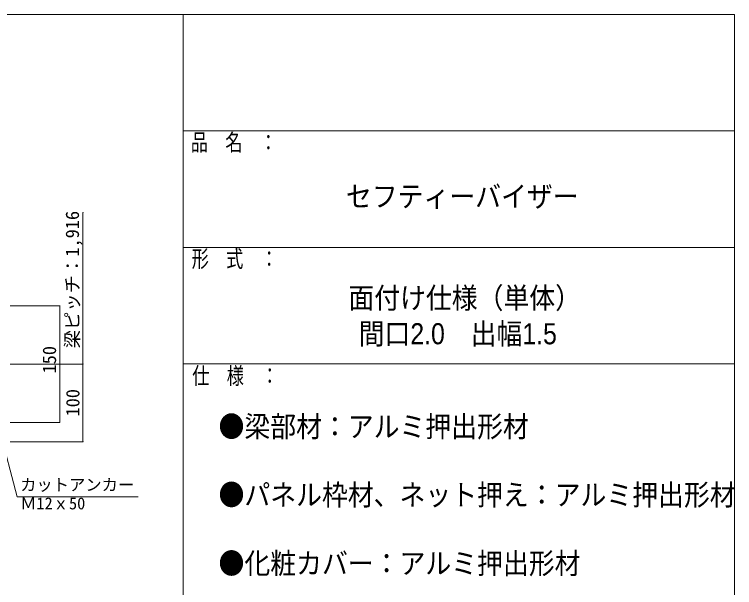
# Model space of a CAD drawing. Units: millimetres, scale not verified, with parts at other scales. Extents: x -10001 to 9999, y -6925 to 6925.
# Drawn here: x 5362 to 9999, y 3236 to 6925 of the extents above; entities that cross this region are included whole.
import ezdxf
from ezdxf.enums import TextEntityAlignment as Align

# ---------------------------------------------------------------- set-up
doc = ezdxf.new("R2010")
doc.units = ezdxf.units.MM
doc.header["$LTSCALE"] = 50
for name, color, linetype, lineweight in [('0-0_8図面枠', 5, 'Continuous', 9), ('1-0_1-8', 4, 'Continuous', 9), ('1-2_2-8', 3, 'Continuous', 9), ('1-8_2-7', 7, 'Continuous', 9), ('1-A_1-7', 7, 'Continuous', 9)]:
    doc.layers.add(name, color=color, linetype=linetype, lineweight=lineweight)
doc.layers.add('0-1_8図面枠文字', color=3, linetype='Continuous')
doc.styles.add('ＭＳ ゴシック', font='')
doc.styles.add('ＭＳ Ｐゴシック', font='')
doc.styles.get('ＭＳ ゴシック').set_extended_font_data('MS Gothic')
doc.styles.get('ＭＳ Ｐゴシック').set_extended_font_data('MS PGothic')

msp = doc.modelspace()

# ---------------------------------------------------------------- linework, layer by layer
at = {"layer": '0-0_8図面枠'}
for p, q in [((6449.42, 6925.14), (6449.42, -6924.86)), ((6449.42, 6175.14), (9999.42, 6175.14)), ((6449.42, 5425.14), (9999.42, 5425.14)), ((6449.42, 4675.14), (9999.42, 4675.14))]:
    msp.add_line(p, q, dxfattribs=at)
msp.add_lwpolyline([(-10000.58, -6924.86), (9999.42, -6924.86), (9999.42, 6925.14), (-10000.58, 6925.14)], close=True, dxfattribs=at)
at = {"layer": '1-2_2-8'}
for p, q in [((5263.03, 4252.19), (5378.95, 3819.54)), ((5378.95, 3819.54), (6158.38, 3819.54))]:
    msp.add_line(p, q, dxfattribs=at)
at = {"layer": '1-8_2-7', "color": 3}
for p, q in [((5803.64, 4674.09), (5803.64, 5649.4)), ((5653.64, 5049.09), (5334.11, 5049.09)), ((5653.64, 5049.09), (5653.64, 4299.09)), ((5766.14, 4674.09), (5334.11, 4674.09)), ((5803.64, 4674.09), (5334.11, 4674.09)), ((5803.64, 4674.09), (5803.64, 4174.09)), ((5653.64, 4299.09), (5334.11, 4299.09)), ((5803.64, 4174.09), (5334.11, 4174.09))]:
    msp.add_line(p, q, dxfattribs=at)
at = {"layer": '1-8_2-7'}
for points in [[(5799.64, 5649.4), (5800.56, 5651.95), (5803.64, 5649.4)], [(5799.64, 5649.4), (5800.27, 5651.55), (5800.56, 5651.95)], [(5799.64, 5649.4), (5800.02, 5651.11), (5800.27, 5651.55)], [(5799.64, 5649.4), (5799.84, 5650.64), (5800.02, 5651.11)], [(5799.64, 5649.4), (5799.71, 5650.15), (5799.84, 5650.64)], [(5799.64, 5649.4), (5799.65, 5649.65), (5799.71, 5650.15)], [(5803.64, 5645.4), (5799.64, 5649.4), (5803.64, 5649.4)], [(5803.39, 5645.41), (5799.64, 5649.4), (5803.64, 5645.4)], [(5803.39, 5645.41), (5799.68, 5648.9), (5799.64, 5649.4)], [(5802.89, 5645.47), (5799.68, 5648.9), (5803.39, 5645.41)], [(5802.89, 5645.47), (5799.77, 5648.41), (5799.68, 5648.9)], [(5802.41, 5645.6), (5799.77, 5648.41), (5802.89, 5645.47)], [(5802.41, 5645.6), (5799.92, 5647.93), (5799.77, 5648.41)], [(5801.94, 5645.78), (5799.92, 5647.93), (5802.41, 5645.6)], [(5801.94, 5645.78), (5800.14, 5647.48), (5799.92, 5647.93)], [(5801.5, 5646.03), (5800.14, 5647.48), (5801.94, 5645.78)], [(5801.5, 5646.03), (5800.41, 5647.05), (5800.14, 5647.48)], [(5801.09, 5646.32), (5800.41, 5647.05), (5801.5, 5646.03)], [(5801.09, 5646.32), (5800.73, 5646.67), (5800.41, 5647.05)], [(5803.64, 5649.4), (5800.56, 5651.95), (5800.91, 5652.32)], [(5803.64, 5649.4), (5800.91, 5652.32), (5801.29, 5652.64)], [(5803.64, 5649.4), (5801.29, 5652.64), (5801.72, 5652.91)], [(5803.64, 5649.4), (5801.72, 5652.91), (5802.17, 5653.12)], [(5803.64, 5649.4), (5802.17, 5653.12), (5802.65, 5653.28)], [(5803.64, 5649.4), (5802.65, 5653.28), (5803.14, 5653.37)], [(5803.64, 5649.4), (5803.14, 5653.37), (5803.64, 5653.4)], [(5807.64, 5649.4), (5803.64, 5653.4), (5803.9, 5653.4)], [(5803.64, 5649.4), (5803.64, 5653.4), (5807.64, 5649.4)], [(5807.64, 5649.15), (5803.64, 5649.4), (5807.64, 5649.4)], [(5807.57, 5648.65), (5803.64, 5649.4), (5807.64, 5649.15)], [(5807.45, 5648.17), (5803.64, 5649.4), (5807.57, 5648.65)], [(5807.26, 5647.7), (5803.64, 5649.4), (5807.45, 5648.17)], [(5807.02, 5647.26), (5803.64, 5649.4), (5807.26, 5647.7)], [(5806.73, 5646.85), (5803.64, 5649.4), (5807.02, 5647.26)], [(5806.38, 5646.49), (5803.64, 5649.4), (5806.73, 5646.85)], [(5806.38, 5646.49), (5803.64, 5645.4), (5803.64, 5649.4)], [(5806, 5646.17), (5803.64, 5645.4), (5806.38, 5646.49)], [(5805.57, 5645.9), (5803.64, 5645.4), (5806, 5646.17)], [(5805.12, 5645.68), (5803.64, 5645.4), (5805.57, 5645.9)], [(5804.64, 5645.53), (5803.64, 5645.4), (5805.12, 5645.68)], [(5804.15, 5645.43), (5803.64, 5645.4), (5804.64, 5645.53)], [(5807.61, 5649.9), (5803.9, 5653.4), (5804.39, 5653.33)], [(5807.64, 5649.4), (5803.9, 5653.4), (5807.61, 5649.9)], [(5807.52, 5650.4), (5804.39, 5653.33), (5804.88, 5653.21)], [(5807.61, 5649.9), (5804.39, 5653.33), (5807.52, 5650.4)], [(5807.36, 5650.88), (5804.88, 5653.21), (5805.35, 5653.02)], [(5807.52, 5650.4), (5804.88, 5653.21), (5807.36, 5650.88)], [(5807.15, 5651.33), (5805.35, 5653.02), (5805.79, 5652.78)], [(5807.36, 5650.88), (5805.35, 5653.02), (5807.15, 5651.33)], [(5806.88, 5651.75), (5805.79, 5652.78), (5806.19, 5652.49)], [(5807.15, 5651.33), (5805.79, 5652.78), (5806.88, 5651.75)], [(5806.88, 5651.75), (5806.19, 5652.49), (5806.56, 5652.14)], [(5649.64, 5049.09), (5650.91, 5052.01), (5653.64, 5049.09)], [(5649.64, 5049.09), (5650.56, 5051.64), (5650.91, 5052.01)], [(5649.64, 5049.09), (5650.27, 5051.24), (5650.56, 5051.64)], [(5649.64, 5049.09), (5650.02, 5050.8), (5650.27, 5051.24)], [(5649.64, 5049.09), (5649.84, 5050.33), (5650.02, 5050.8)], [(5649.64, 5049.09), (5649.71, 5049.84), (5649.84, 5050.33)], [(5649.64, 5049.09), (5649.65, 5049.35), (5649.71, 5049.84)], [(5653.64, 5045.09), (5649.64, 5049.09), (5653.64, 5049.09)], [(5653.39, 5045.1), (5649.64, 5049.09), (5653.64, 5045.09)], [(5652.89, 5045.17), (5649.64, 5049.09), (5653.39, 5045.1)], [(5652.89, 5045.17), (5649.68, 5048.59), (5649.64, 5049.09)], [(5652.41, 5045.29), (5649.68, 5048.59), (5652.89, 5045.17)], [(5652.41, 5045.29), (5649.77, 5048.1), (5649.68, 5048.59)], [(5651.94, 5045.48), (5649.77, 5048.1), (5652.41, 5045.29)], [(5651.94, 5045.48), (5649.92, 5047.62), (5649.77, 5048.1)], [(5651.5, 5045.72), (5649.92, 5047.62), (5651.94, 5045.48)], [(5651.5, 5045.72), (5650.14, 5047.17), (5649.92, 5047.62)], [(5651.09, 5046.01), (5650.14, 5047.17), (5651.5, 5045.72)], [(5651.09, 5046.01), (5650.41, 5046.74), (5650.14, 5047.17)], [(5650.73, 5046.36), (5650.41, 5046.74), (5651.09, 5046.01)], [(5653.64, 5049.09), (5650.91, 5052.01), (5651.29, 5052.33)], [(5653.64, 5049.09), (5651.29, 5052.33), (5651.72, 5052.6)], [(5653.64, 5049.09), (5651.72, 5052.6), (5652.17, 5052.81)], [(5653.64, 5049.09), (5652.17, 5052.81), (5652.65, 5052.97)], [(5653.64, 5049.09), (5652.65, 5052.97), (5653.14, 5053.06)], [(5653.64, 5049.09), (5653.14, 5053.06), (5653.64, 5053.09)], [(5653.64, 5049.09), (5653.9, 5053.09), (5657.64, 5049.09)], [(5653.64, 5049.09), (5653.64, 5053.09), (5653.9, 5053.09)], [(5657.64, 5048.84), (5653.64, 5049.09), (5657.64, 5049.09)], [(5657.57, 5048.35), (5653.64, 5049.09), (5657.64, 5048.84)], [(5657.45, 5047.86), (5653.64, 5049.09), (5657.57, 5048.35)], [(5657.26, 5047.39), (5653.64, 5049.09), (5657.45, 5047.86)], [(5657.02, 5046.95), (5653.64, 5049.09), (5657.26, 5047.39)], [(5656.73, 5046.55), (5653.64, 5049.09), (5657.02, 5046.95)], [(5656.38, 5046.18), (5653.64, 5049.09), (5656.73, 5046.55)], [(5656, 5045.86), (5653.64, 5049.09), (5656.38, 5046.18)], [(5656, 5045.86), (5653.64, 5045.09), (5653.64, 5049.09)], [(5655.57, 5045.59), (5653.64, 5045.09), (5656, 5045.86)], [(5655.12, 5045.38), (5653.64, 5045.09), (5655.57, 5045.59)], [(5654.64, 5045.22), (5653.64, 5045.09), (5655.12, 5045.38)], [(5654.15, 5045.13), (5653.64, 5045.09), (5654.64, 5045.22)], [(5657.64, 5049.09), (5653.9, 5053.09), (5654.39, 5053.02)], [(5657.61, 5049.6), (5654.39, 5053.02), (5654.88, 5052.9)], [(5657.64, 5049.09), (5654.39, 5053.02), (5657.61, 5049.6)], [(5657.52, 5050.09), (5654.88, 5052.9), (5655.35, 5052.71)], [(5657.61, 5049.6), (5654.88, 5052.9), (5657.52, 5050.09)], [(5657.36, 5050.57), (5655.35, 5052.71), (5655.79, 5052.47)], [(5657.52, 5050.09), (5655.35, 5052.71), (5657.36, 5050.57)], [(5657.15, 5051.02), (5655.79, 5052.47), (5656.19, 5052.18)], [(5657.36, 5050.57), (5655.79, 5052.47), (5657.15, 5051.02)], [(5656.88, 5051.45), (5656.19, 5052.18), (5656.56, 5051.83)], [(5657.15, 5051.02), (5656.19, 5052.18), (5656.88, 5051.45)], [(5799.64, 4674.09), (5800.91, 4677.01), (5803.64, 4674.09)], [(5799.64, 4674.09), (5800.56, 4676.64), (5800.91, 4677.01)], [(5799.64, 4674.09), (5800.91, 4677.01), (5803.64, 4674.09)], [(5799.64, 4674.09), (5800.56, 4676.64), (5800.91, 4677.01)], [(5799.64, 4674.09), (5800.27, 4676.24), (5800.56, 4676.64)], [(5799.64, 4674.09), (5800.27, 4676.24), (5800.56, 4676.64)], [(5799.64, 4674.09), (5800.02, 4675.8), (5800.27, 4676.24)], [(5799.64, 4674.09), (5800.02, 4675.8), (5800.27, 4676.24)], [(5799.64, 4674.09), (5799.84, 4675.33), (5800.02, 4675.8)], [(5799.64, 4674.09), (5799.84, 4675.33), (5800.02, 4675.8)], [(5799.64, 4674.09), (5799.71, 4674.84), (5799.84, 4675.33)], [(5799.64, 4674.09), (5799.71, 4674.84), (5799.84, 4675.33)], [(5799.64, 4674.09), (5799.65, 4674.35), (5799.71, 4674.84)], [(5799.64, 4674.09), (5799.65, 4674.35), (5799.71, 4674.84)], [(5803.64, 4670.09), (5799.64, 4674.09), (5803.64, 4674.09)], [(5803.39, 4670.1), (5799.64, 4674.09), (5803.64, 4670.09)], [(5802.89, 4670.17), (5799.64, 4674.09), (5803.39, 4670.1)], [(5802.41, 4670.29), (5799.64, 4674.09), (5802.89, 4670.17)], [(5802.41, 4670.29), (5799.68, 4673.59), (5799.64, 4674.09)], [(5803.64, 4670.09), (5799.64, 4674.09), (5803.64, 4674.09)], [(5803.39, 4670.1), (5799.64, 4674.09), (5803.64, 4670.09)], [(5802.89, 4670.17), (5799.64, 4674.09), (5803.39, 4670.1)], [(5802.41, 4670.29), (5799.64, 4674.09), (5802.89, 4670.17)], [(5802.41, 4670.29), (5799.68, 4673.59), (5799.64, 4674.09)], [(5801.94, 4670.48), (5799.68, 4673.59), (5802.41, 4670.29)], [(5801.94, 4670.48), (5799.77, 4673.1), (5799.68, 4673.59)], [(5801.94, 4670.48), (5799.68, 4673.59), (5802.41, 4670.29)], [(5801.94, 4670.48), (5799.77, 4673.1), (5799.68, 4673.59)], [(5801.5, 4670.72), (5799.77, 4673.1), (5801.94, 4670.48)], [(5801.5, 4670.72), (5799.92, 4672.62), (5799.77, 4673.1)], [(5801.5, 4670.72), (5799.77, 4673.1), (5801.94, 4670.48)], [(5801.5, 4670.72), (5799.92, 4672.62), (5799.77, 4673.1)], [(5801.09, 4671.01), (5799.92, 4672.62), (5801.5, 4670.72)], [(5801.09, 4671.01), (5800.14, 4672.17), (5799.92, 4672.62)], [(5801.09, 4671.01), (5799.92, 4672.62), (5801.5, 4670.72)], [(5801.09, 4671.01), (5800.14, 4672.17), (5799.92, 4672.62)], [(5800.73, 4671.36), (5800.14, 4672.17), (5801.09, 4671.01)], [(5800.73, 4671.36), (5800.41, 4671.74), (5800.14, 4672.17)], [(5800.73, 4671.36), (5800.14, 4672.17), (5801.09, 4671.01)], [(5800.73, 4671.36), (5800.41, 4671.74), (5800.14, 4672.17)], [(5803.64, 4674.09), (5800.91, 4677.01), (5801.29, 4677.33)], [(5803.64, 4674.09), (5800.91, 4677.01), (5801.29, 4677.33)], [(5803.64, 4674.09), (5801.29, 4677.33), (5801.72, 4677.6)], [(5803.64, 4674.09), (5801.29, 4677.33), (5801.72, 4677.6)], [(5803.64, 4674.09), (5801.72, 4677.6), (5802.17, 4677.81)], [(5803.64, 4674.09), (5801.72, 4677.6), (5802.17, 4677.81)], [(5803.64, 4674.09), (5802.17, 4677.81), (5802.65, 4677.97)], [(5803.64, 4674.09), (5802.17, 4677.81), (5802.65, 4677.97)], [(5803.64, 4674.09), (5802.65, 4677.97), (5803.14, 4678.06)], [(5803.64, 4674.09), (5802.65, 4677.97), (5803.14, 4678.06)], [(5803.64, 4674.09), (5803.14, 4678.06), (5803.64, 4678.09)], [(5803.64, 4674.09), (5803.14, 4678.06), (5803.64, 4678.09)], [(5803.64, 4674.09), (5803.9, 4678.09), (5804.39, 4678.02)], [(5803.64, 4674.09), (5803.64, 4678.09), (5803.9, 4678.09)], [(5803.64, 4674.09), (5803.9, 4678.09), (5804.39, 4678.02)], [(5803.64, 4674.09), (5803.64, 4678.09), (5803.9, 4678.09)], [(5803.64, 4674.09), (5804.39, 4678.02), (5807.64, 4674.09)], [(5803.64, 4674.09), (5804.39, 4678.02), (5807.64, 4674.09)], [(5807.64, 4673.84), (5803.64, 4674.09), (5807.64, 4674.09)], [(5807.57, 4673.35), (5803.64, 4674.09), (5807.64, 4673.84)], [(5807.45, 4672.86), (5803.64, 4674.09), (5807.57, 4673.35)], [(5807.26, 4672.39), (5803.64, 4674.09), (5807.45, 4672.86)], [(5807.02, 4671.95), (5803.64, 4674.09), (5807.26, 4672.39)], [(5806.73, 4671.55), (5803.64, 4674.09), (5807.02, 4671.95)], [(5806.38, 4671.18), (5803.64, 4674.09), (5806.73, 4671.55)], [(5806, 4670.86), (5803.64, 4674.09), (5806.38, 4671.18)], [(5806, 4670.86), (5803.64, 4670.09), (5803.64, 4674.09)], [(5807.64, 4673.84), (5803.64, 4674.09), (5807.64, 4674.09)], [(5807.57, 4673.35), (5803.64, 4674.09), (5807.64, 4673.84)], [(5807.45, 4672.86), (5803.64, 4674.09), (5807.57, 4673.35)], [(5807.26, 4672.39), (5803.64, 4674.09), (5807.45, 4672.86)], [(5807.02, 4671.95), (5803.64, 4674.09), (5807.26, 4672.39)], [(5806.73, 4671.55), (5803.64, 4674.09), (5807.02, 4671.95)], [(5806.38, 4671.18), (5803.64, 4674.09), (5806.73, 4671.55)], [(5806, 4670.86), (5803.64, 4674.09), (5806.38, 4671.18)], [(5806, 4670.86), (5803.64, 4670.09), (5803.64, 4674.09)], [(5805.57, 4670.59), (5803.64, 4670.09), (5806, 4670.86)], [(5805.57, 4670.59), (5803.64, 4670.09), (5806, 4670.86)], [(5805.12, 4670.38), (5803.64, 4670.09), (5805.57, 4670.59)], [(5805.12, 4670.38), (5803.64, 4670.09), (5805.57, 4670.59)], [(5804.64, 4670.22), (5803.64, 4670.09), (5805.12, 4670.38)], [(5804.64, 4670.22), (5803.64, 4670.09), (5805.12, 4670.38)], [(5804.15, 4670.13), (5803.64, 4670.09), (5804.64, 4670.22)], [(5804.15, 4670.13), (5803.64, 4670.09), (5804.64, 4670.22)], [(5807.64, 4674.09), (5804.39, 4678.02), (5804.88, 4677.9)], [(5807.64, 4674.09), (5804.39, 4678.02), (5804.88, 4677.9)], [(5807.61, 4674.6), (5804.88, 4677.9), (5805.35, 4677.71)], [(5807.64, 4674.09), (5804.88, 4677.9), (5807.61, 4674.6)], [(5807.61, 4674.6), (5804.88, 4677.9), (5805.35, 4677.71)], [(5807.64, 4674.09), (5804.88, 4677.9), (5807.61, 4674.6)], [(5807.52, 4675.09), (5805.35, 4677.71), (5805.79, 4677.47)], [(5807.61, 4674.6), (5805.35, 4677.71), (5807.52, 4675.09)], [(5807.52, 4675.09), (5805.35, 4677.71), (5805.79, 4677.47)], [(5807.61, 4674.6), (5805.35, 4677.71), (5807.52, 4675.09)], [(5807.36, 4675.57), (5805.79, 4677.47), (5806.19, 4677.18)], [(5807.52, 4675.09), (5805.79, 4677.47), (5807.36, 4675.57)], [(5807.36, 4675.57), (5805.79, 4677.47), (5806.19, 4677.18)], [(5807.52, 4675.09), (5805.79, 4677.47), (5807.36, 4675.57)], [(5807.15, 4676.02), (5806.19, 4677.18), (5806.56, 4676.83)], [(5807.36, 4675.57), (5806.19, 4677.18), (5807.15, 4676.02)], [(5807.15, 4676.02), (5806.19, 4677.18), (5806.56, 4676.83)], [(5807.36, 4675.57), (5806.19, 4677.18), (5807.15, 4676.02)], [(5807.15, 4676.02), (5806.56, 4676.83), (5806.88, 4676.45)], [(5807.15, 4676.02), (5806.56, 4676.83), (5806.88, 4676.45)], [(5649.64, 4299.09), (5650.91, 4302.01), (5653.64, 4299.09)], [(5649.64, 4299.09), (5650.56, 4301.64), (5650.91, 4302.01)], [(5649.64, 4299.09), (5650.27, 4301.24), (5650.56, 4301.64)], [(5649.64, 4299.09), (5650.02, 4300.8), (5650.27, 4301.24)], [(5649.64, 4299.09), (5649.84, 4300.33), (5650.02, 4300.8)], [(5649.64, 4299.09), (5649.71, 4299.84), (5649.84, 4300.33)], [(5649.64, 4299.09), (5649.65, 4299.35), (5649.71, 4299.84)], [(5653.64, 4295.09), (5649.64, 4299.09), (5653.64, 4299.09)], [(5653.39, 4295.1), (5649.64, 4299.09), (5653.64, 4295.09)], [(5652.89, 4295.17), (5649.64, 4299.09), (5653.39, 4295.1)], [(5652.41, 4295.29), (5649.64, 4299.09), (5652.89, 4295.17)], [(5652.41, 4295.29), (5649.68, 4298.59), (5649.64, 4299.09)], [(5651.94, 4295.48), (5649.68, 4298.59), (5652.41, 4295.29)], [(5651.94, 4295.48), (5649.77, 4298.1), (5649.68, 4298.59)], [(5651.5, 4295.72), (5649.77, 4298.1), (5651.94, 4295.48)], [(5651.5, 4295.72), (5649.92, 4297.62), (5649.77, 4298.1)], [(5651.09, 4296.01), (5649.92, 4297.62), (5651.5, 4295.72)], [(5651.09, 4296.01), (5650.14, 4297.17), (5649.92, 4297.62)], [(5650.73, 4296.36), (5650.14, 4297.17), (5651.09, 4296.01)], [(5650.73, 4296.36), (5650.41, 4296.74), (5650.14, 4297.17)], [(5653.64, 4299.09), (5650.91, 4302.01), (5651.29, 4302.33)], [(5653.64, 4299.09), (5651.29, 4302.33), (5651.72, 4302.6)], [(5653.64, 4299.09), (5651.72, 4302.6), (5652.17, 4302.81)], [(5653.64, 4299.09), (5652.17, 4302.81), (5652.65, 4302.97)], [(5653.64, 4299.09), (5652.65, 4302.97), (5653.14, 4303.06)], [(5653.64, 4299.09), (5653.14, 4303.06), (5653.64, 4303.09)], [(5653.64, 4299.09), (5653.9, 4303.09), (5654.39, 4303.02)], [(5653.64, 4299.09), (5653.64, 4303.09), (5653.9, 4303.09)], [(5653.64, 4299.09), (5654.39, 4303.02), (5657.64, 4299.09)], [(5657.64, 4298.84), (5653.64, 4299.09), (5657.64, 4299.09)], [(5657.57, 4298.35), (5653.64, 4299.09), (5657.64, 4298.84)], [(5657.45, 4297.86), (5653.64, 4299.09), (5657.57, 4298.35)], [(5657.26, 4297.39), (5653.64, 4299.09), (5657.45, 4297.86)], [(5657.02, 4296.95), (5653.64, 4299.09), (5657.26, 4297.39)], [(5656.73, 4296.55), (5653.64, 4299.09), (5657.02, 4296.95)], [(5656.38, 4296.18), (5653.64, 4299.09), (5656.73, 4296.55)], [(5656, 4295.86), (5653.64, 4299.09), (5656.38, 4296.18)], [(5656, 4295.86), (5653.64, 4295.09), (5653.64, 4299.09)], [(5655.57, 4295.59), (5653.64, 4295.09), (5656, 4295.86)], [(5655.12, 4295.38), (5653.64, 4295.09), (5655.57, 4295.59)], [(5654.64, 4295.22), (5653.64, 4295.09), (5655.12, 4295.38)], [(5654.15, 4295.13), (5653.64, 4295.09), (5654.64, 4295.22)], [(5657.64, 4299.09), (5654.39, 4303.02), (5654.88, 4302.9)], [(5657.61, 4299.6), (5654.88, 4302.9), (5655.35, 4302.71)], [(5657.64, 4299.09), (5654.88, 4302.9), (5657.61, 4299.6)], [(5657.52, 4300.09), (5655.35, 4302.71), (5655.79, 4302.47)], [(5657.61, 4299.6), (5655.35, 4302.71), (5657.52, 4300.09)], [(5657.36, 4300.57), (5655.79, 4302.47), (5656.19, 4302.18)], [(5657.52, 4300.09), (5655.79, 4302.47), (5657.36, 4300.57)], [(5657.15, 4301.02), (5656.19, 4302.18), (5656.56, 4301.83)], [(5657.36, 4300.57), (5656.19, 4302.18), (5657.15, 4301.02)], [(5657.15, 4301.02), (5656.56, 4301.83), (5656.88, 4301.45)], [(5799.64, 4174.09), (5801.29, 4177.33), (5803.64, 4174.09)], [(5799.64, 4174.09), (5800.91, 4177.01), (5801.29, 4177.33)], [(5799.64, 4174.09), (5800.56, 4176.64), (5800.91, 4177.01)], [(5799.64, 4174.09), (5800.27, 4176.24), (5800.56, 4176.64)], [(5799.64, 4174.09), (5800.02, 4175.8), (5800.27, 4176.24)], [(5799.64, 4174.09), (5799.84, 4175.33), (5800.02, 4175.8)], [(5799.64, 4174.09), (5799.71, 4174.84), (5799.84, 4175.33)], [(5799.64, 4174.09), (5799.65, 4174.35), (5799.71, 4174.84)], [(5803.64, 4170.09), (5799.64, 4174.09), (5803.64, 4174.09)], [(5803.39, 4170.1), (5799.64, 4174.09), (5803.64, 4170.09)], [(5802.89, 4170.17), (5799.64, 4174.09), (5803.39, 4170.1)], [(5802.41, 4170.29), (5799.64, 4174.09), (5802.89, 4170.17)], [(5801.94, 4170.48), (5799.64, 4174.09), (5802.41, 4170.29)], [(5801.94, 4170.48), (5799.68, 4173.59), (5799.64, 4174.09)], [(5801.5, 4170.72), (5799.68, 4173.59), (5801.94, 4170.48)], [(5801.5, 4170.72), (5799.77, 4173.1), (5799.68, 4173.59)], [(5803.64, 4174.09), (5801.29, 4177.33), (5801.72, 4177.6)], [(5803.64, 4174.09), (5801.72, 4177.6), (5802.17, 4177.81)], [(5803.64, 4174.09), (5802.17, 4177.81), (5802.65, 4177.97)], [(5803.64, 4174.09), (5802.65, 4177.97), (5803.14, 4178.06)], [(5803.64, 4174.09), (5803.14, 4178.06), (5803.64, 4178.09)], [(5803.64, 4174.09), (5803.9, 4178.09), (5804.39, 4178.02)], [(5803.64, 4174.09), (5803.64, 4178.09), (5803.9, 4178.09)], [(5803.64, 4174.09), (5804.39, 4178.02), (5804.88, 4177.9)], [(5803.64, 4174.09), (5804.88, 4177.9), (5807.64, 4174.09)], [(5807.64, 4173.84), (5803.64, 4174.09), (5807.64, 4174.09)], [(5807.57, 4173.35), (5803.64, 4174.09), (5807.64, 4173.84)], [(5807.45, 4172.86), (5803.64, 4174.09), (5807.57, 4173.35)], [(5807.26, 4172.39), (5803.64, 4174.09), (5807.45, 4172.86)], [(5807.02, 4171.95), (5803.64, 4174.09), (5807.26, 4172.39)], [(5806.73, 4171.55), (5803.64, 4174.09), (5807.02, 4171.95)], [(5806.38, 4171.18), (5803.64, 4174.09), (5806.73, 4171.55)], [(5806, 4170.86), (5803.64, 4174.09), (5806.38, 4171.18)], [(5805.57, 4170.59), (5803.64, 4174.09), (5806, 4170.86)], [(5805.57, 4170.59), (5803.64, 4170.09), (5803.64, 4174.09)], [(5807.64, 4174.09), (5804.88, 4177.9), (5805.35, 4177.71)], [(5807.61, 4174.6), (5805.35, 4177.71), (5805.79, 4177.47)], [(5807.64, 4174.09), (5805.35, 4177.71), (5807.61, 4174.6)], [(5807.52, 4175.09), (5805.79, 4177.47), (5806.19, 4177.18)], [(5807.61, 4174.6), (5805.79, 4177.47), (5807.52, 4175.09)], [(5807.36, 4175.57), (5806.19, 4177.18), (5806.56, 4176.83)], [(5807.52, 4175.09), (5806.19, 4177.18), (5807.36, 4175.57)], [(5807.15, 4176.02), (5806.56, 4176.83), (5806.88, 4176.45)], [(5807.36, 4175.57), (5806.56, 4176.83), (5807.15, 4176.02)], [(5801.09, 4171.01), (5799.77, 4173.1), (5801.5, 4170.72)], [(5801.09, 4171.01), (5799.92, 4172.62), (5799.77, 4173.1)], [(5800.73, 4171.36), (5799.92, 4172.62), (5801.09, 4171.01)], [(5800.73, 4171.36), (5800.14, 4172.17), (5799.92, 4172.62)], [(5800.41, 4171.74), (5800.14, 4172.17), (5800.73, 4171.36)], [(5805.12, 4170.38), (5803.64, 4170.09), (5805.57, 4170.59)], [(5804.64, 4170.22), (5803.64, 4170.09), (5805.12, 4170.38)], [(5804.15, 4170.13), (5803.64, 4170.09), (5804.64, 4170.22)]]:
    msp.add_solid(points, dxfattribs=at)

# ---------------------------------------------------------------- texts
at = {"layer": '0-0_8図面枠', "style": 'ＭＳ Ｐゴシック', "width": 0.75}
for s, p in [('品\u3000名\u3000：', (6497.97, 6014.67)), ('形\u3000式\u3000：', (6503.07, 5265.17)), ('仕\u3000様\u3000：', (6507.07, 4512.37))]:
    msp.add_text(s, height=108.5, dxfattribs=at).set_placement(p, align=Align.BOTTOM_LEFT)
at = {"layer": '0-1_8図面枠文字', "style": 'ＭＳ Ｐゴシック', "width": 0.9}
for s, p in [('セフティーバイザー', (7496.74, 5645.25)), ('面付け仕様（単体）', (7512.36, 4991.48)), ('間口2.0\u3000出幅1.5', (7578.74, 4761.14)), ('●梁部材：アルミ押出形材', (6676.69, 4163.75)), ('●パネル枠材、ネット押え：アルミ押出形材', (6676.69, 3724.46)), ('●化粧カバー：アルミ押出形材', (6676.69, 3283.05))]:
    msp.add_text(s, height=135.6, dxfattribs=at).set_placement(p, align=Align.BOTTOM_LEFT)
at = {"layer": '1-0_1-8', "style": 'ＭＳ ゴシック'}
for s, p in [('カットアンカー', (5398.95, 3836.02)), ('Ｍ12ｘ50', (5398.95, 3716.02))]:
    msp.add_text(s, height=76.98, dxfattribs=at).set_placement(p, align=Align.BOTTOM_LEFT)
at = {"layer": '1-A_1-7', "color": 4, "style": 'ＭＳ ゴシック'}
for s, p in [('梁ピッチ：1,916', (5804.18, 4775.93)), ('150', (5656.42, 4614.09)), ('100', (5807.02, 4337.09))]:
    msp.add_text(s, height=86.51, rotation=90, dxfattribs=at).set_placement(p, align=Align.BOTTOM_LEFT)

doc.saveas('drawing.dxf')
